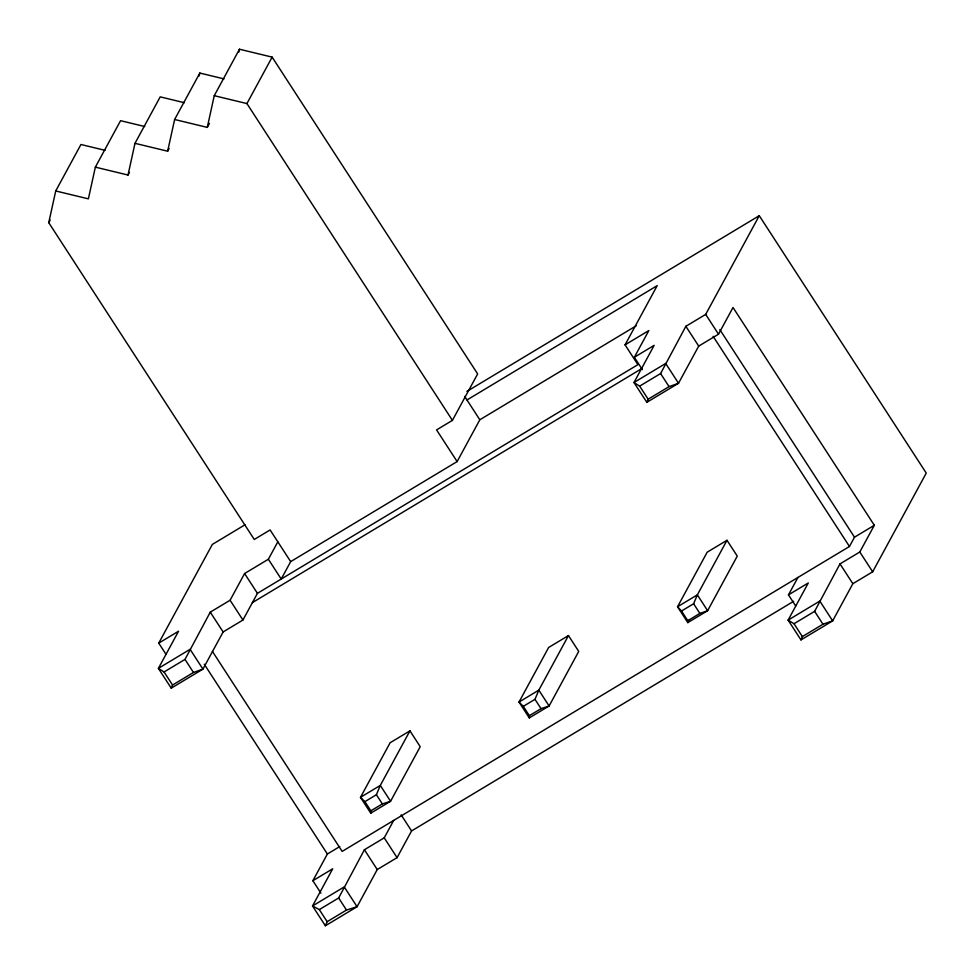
<?xml version="1.0" encoding="UTF-8"?>
<svg xmlns="http://www.w3.org/2000/svg" width="975" height="975" viewBox="0 0 975 975"><rect width="100%" height="100%" fill="white"/><g stroke="black" fill="none" stroke-linecap="round" stroke-linejoin="round"><path stroke-width="1.46" d="M529.291 717.892L529.352 715.687L523.295 706.339L519.017 702.049L548.645 647.473L568.462 635.566L578.736 651.41L549.108 705.985L529.291 717.892L519.017 702.049L538.834 690.142L568.462 635.566M370.756 813.174L370.866 810.834L364.906 801.645L360.482 797.331L390.122 742.755L409.939 730.848L420.213 746.692L390.573 801.267L370.756 813.174L360.482 797.331L380.299 785.423L409.939 730.848M277.826 541.82L268.369 559.248L281.214 579.04L290.672 561.624L270.112 529.949L254.268 539.467L48.75 222.678L55.721 190.966L80.937 144.507L105.081 150.345M144.714 126.518L120.571 120.693L95.355 167.139L88.384 198.851L55.721 190.966M95.355 167.139L128.018 175.037L134.989 143.325L160.205 96.866L184.348 102.704M134.989 143.325L167.651 151.21L174.623 119.498L199.838 73.052L223.982 78.877M199.205 75.928L199.838 73.052M174.623 119.498L207.285 127.384L214.256 95.684L239.472 49.225L272.135 57.123L477.653 373.925L452.424 420.371L436.568 429.902L457.129 461.577L290.672 561.624M238.838 52.114L239.472 49.225M364.906 801.645L376.399 794.735L380.299 785.423L390.573 801.267L382.358 803.924L370.866 810.834M523.295 706.339L534.982 699.319L538.834 690.142L549.108 705.985L541.04 708.667L529.352 715.687M165.969 654.262L158.742 643.122L178.559 631.215L158.389 668.375L171.234 688.167L172.551 685.047L193.477 672.47L202.934 669.118L223.117 631.958L242.933 620.039L257.437 593.336L637.906 364.662L625.06 344.857L657.211 285.638L466.976 399.969M795.697 606.011L788.47 594.872L808.287 582.965L788.117 620.124L794.016 623.732L814.625 611.349L839.999 563.903L859.816 551.996L874.319 525.281L733.017 307.491L718.526 334.193L698.709 346.101L678.527 383.26L669.069 386.624L648.143 399.202L646.827 402.322L633.982 382.517L654.152 345.357L634.335 357.277L642.367 369.647M689.264 619.954L687.814 622.611L687.789 620.685L699.879 613.421L707.631 610.703L697.357 594.86L677.54 606.767L681.525 611.02L693.603 603.757L697.357 594.86L726.997 540.284L737.271 556.116L707.631 610.703L687.814 622.611L677.54 606.767L707.18 552.191L726.997 540.284M800.963 639.917L832.662 620.868L819.817 601.063L788.117 620.124L800.963 639.917L802.364 636.602L822.973 624.219L832.662 620.868L852.845 583.708L872.662 571.801L926.25 473.094L759.269 215.694L466.879 391.426M320.909 893.1L312.878 880.717L332.694 868.81L312.524 905.97L325.37 925.775L327.149 921.68L346.491 910.053L357.069 906.713L377.252 869.554L397.069 857.647L411.572 830.932L793.65 601.283M171.234 688.167L202.934 669.118L190.088 649.313L158.389 668.375L164.068 671.982L184.994 659.405L210.271 612.154L230.088 600.247L244.591 573.532L268.369 559.248M325.37 925.775L357.069 906.713L344.224 886.909L312.524 905.97L319.312 909.602L338.654 897.975L364.406 849.749L384.223 837.842L393.681 820.426M648.265 399.665L646.827 402.322L678.527 383.26L665.681 363.468L633.982 382.517L639.661 386.137L660.587 373.559L685.864 326.308L705.681 314.401L759.269 215.694M48.75 222.678L50.188 220.021M128.018 175.037L129.456 172.38M167.651 151.21L169.089 148.553M207.285 127.384L209.442 123.411M452.424 420.371L246.919 103.569L272.135 57.123M158.742 643.122L212.343 544.416L244.969 524.806M457.129 461.577L479.822 419.774L636.188 325.796M312.878 880.717L327.381 854.015L339.763 846.568M634.335 357.277L648.838 330.562L625.06 344.857M788.47 594.872L797.928 577.456M212.428 651.422L342.152 851.394L849.457 546.487L854.502 537.201L874.319 525.281M252.391 602.623L642.293 368.27M214.256 95.684L246.919 103.569M719.818 329.587L854.502 537.201M705.681 314.401L718.526 334.193M859.816 551.996L872.662 571.801M713.115 336.326L849.457 546.487M685.864 326.308L698.709 346.101M839.999 563.903L852.845 583.708M660.587 373.559L669.069 386.624M814.625 611.349L822.973 624.219M794.016 623.732L802.364 636.602M639.661 386.137L648.143 399.202M693.603 603.757L699.879 613.421M681.525 611.02L687.789 620.685M464.673 396.411L479.822 419.774M534.982 699.319L541.04 708.667M244.591 573.532L257.437 593.336M401.127 814.844L411.572 830.932M376.399 794.735L382.358 803.924M230.088 600.247L242.933 620.039M384.223 837.842L397.069 857.647M210.271 612.154L223.117 631.958M364.406 849.749L377.252 869.554M204.275 664.231L327.381 854.015M184.994 659.405L193.477 672.47M338.654 897.975L346.491 910.053M319.312 909.602L327.149 921.68M164.068 671.982L172.551 685.047"/></g></svg>
